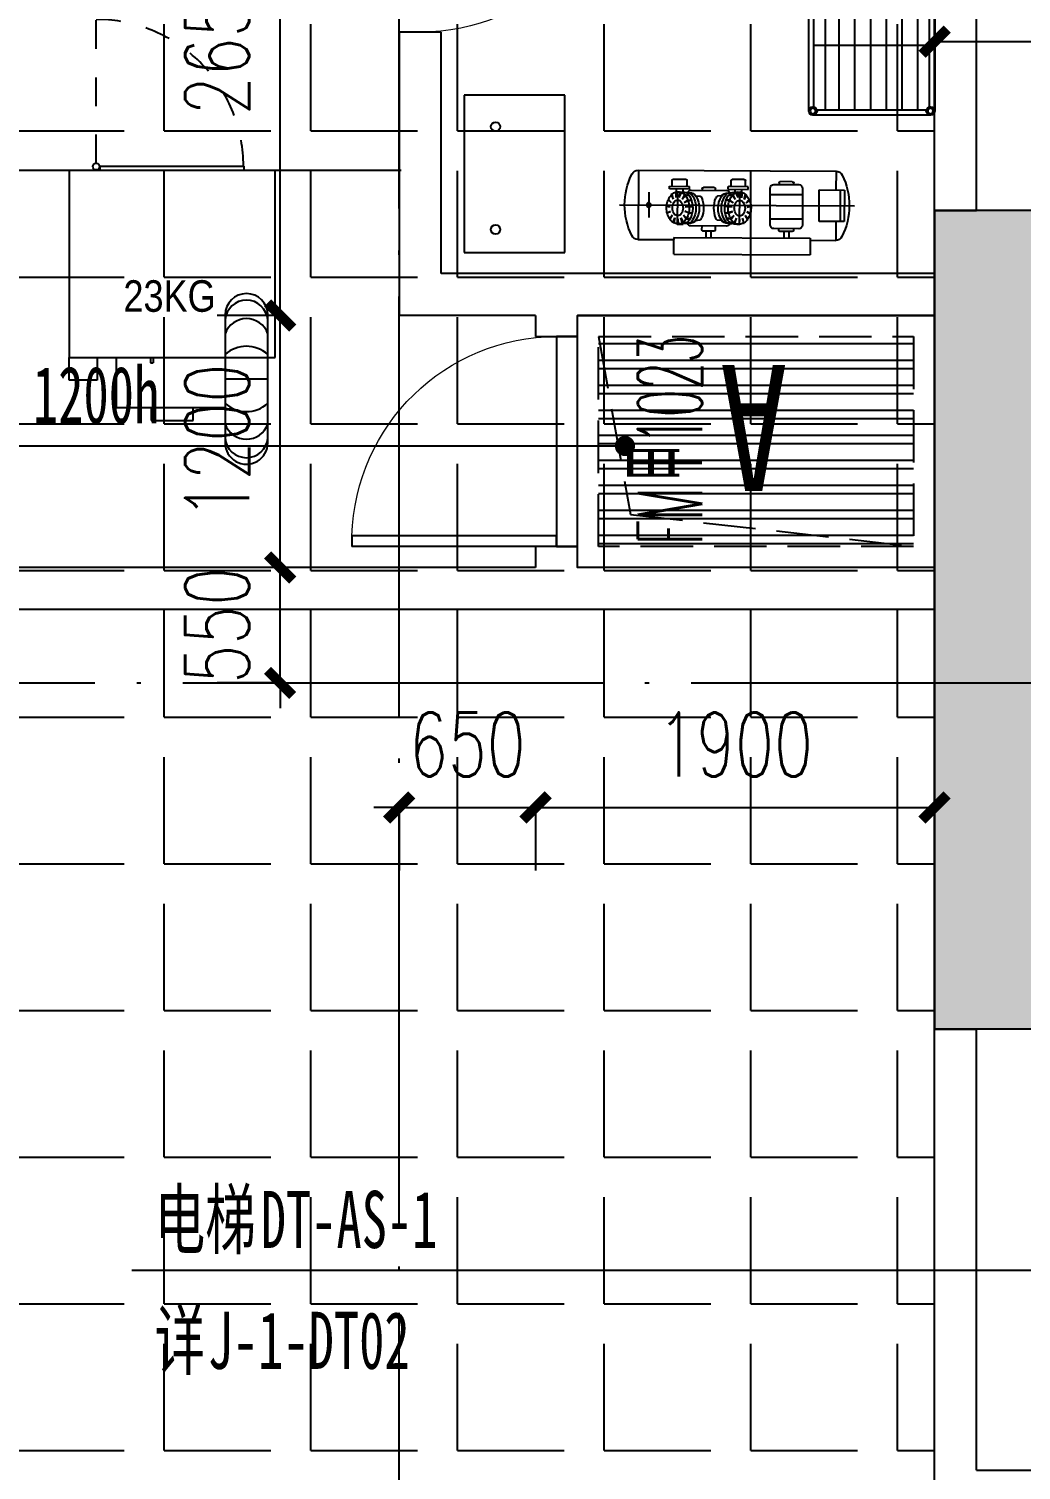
# Model space of a CAD drawing. Header units: millimetres. Extents: x 12325263 to 13848842, y -1463133 to 573208.
# Drawn here: x 12582833 to 12587559, y -864837 to -857971 of the extents above; entities that cross this region are included whole.
import ezdxf
from ezdxf.xclip import XClip

# ---------------------------------------------------------------- set-up
doc = ezdxf.new("R2010")
doc.units = ezdxf.units.MM
doc.header["$LTSCALE"] = 1000
doc.header["$XCLIPFRAME"] = 0
doc.linetypes.add('DASH', pattern=[0.35, 0.25, -0.1])
doc.linetypes.add('DOTE', pattern=[2.42, 2, -0.2, 0.02, -0.2])
for name, color, linetype in [('A-ANNO-DIMS', 83, 'Continuous'), ('A-ANNO-IDEN', 2, 'Continuous'), ('A-ANNO-TEXT', 7, 'Continuous'), ('A-AXIS', 16, 'DOTE'), ('A-WALL', 5, 'Continuous'), ('A-WALL-PATT', 8, 'Continuous'), ('AXIS', 3, 'Continuous'), ('DOOR_FIRE', 1, 'Continuous'), ('DOOR_FIRE_TEXT', 7, 'Continuous'), ('fur202301', 252, 'Continuous'), ('J-集水井', 40, 'Continuous'), ('PUB_DIM', 83, 'Continuous'), ('PUB_TEXT', 7, 'Continuous'), ('WALL', 5, 'Continuous'), ('WALL-SHATCH', 8, 'Continuous'), ('建筑-楼板开洞', 251, 'Continuous'), ('水沟+分水线', 133, 'Continuous')]:
    doc.layers.add(name, color=color, linetype=linetype)
doc.styles.add('-黑体', font='simhei.ttf')
doc.styles.add('_TCH_DIM_T3', font='SIMPLEX.shx', dxfattribs={"width": 0.705882, "bigfont": 'GBCBIG.shx'})
doc.styles.add('_TCH_WINDOW', font='SIMPLEX', dxfattribs={"width": 0.7, "height": 3.5, "bigfont": 'GBCBIG'})
doc.styles.add('KA', font='ARIALN.TTF')
doc.styles.add('宋体', font='', dxfattribs={"width": 0.65})
doc.styles.get('宋体').set_extended_font_data('SimSun')
doc.dimstyles.new('_TCH_ARCH&&120', dxfattribs={"dimtxt": 306, "dimasz": 120, "dimexe": 300, "dimexo": 360, "dimgap": 147, "dimtad": 1, "dimdec": 0, "dimzin": 0, "dimdsep": 46, "dimtxsty": '_TCH_DIM_T3', "dimblk": 'ARCHTICK', "dimcen": 0.09, "dimclrt": 7, "dimazin": 2, "dimtfac": 1, "dimtdec": 0, "dimtix": 1, "dimtmove": 2, "dimatfit": 3, "dimfxl": 1, "dimfxlon": 1, "dimtolj": 1, "dimtzin": 0, "dimarcsym": 0})

# ---------------------------------------------------------------- blocks, each defined once
blk = doc.blocks.new('adgshg13-A$C7F010FC0')
at = {"layer": 'WALL-SHATCH'}
h = blk.add_hatch(color=256, dxfattribs=at)
h.dxf.hatch_style = 1
h.paths.add_polyline_path([(-60384.2, -16880.9), (-763.2, 197.5), (12587.6, -13153.3), (12587.6, -157996), (-162964.9, -188820.4), (-171262.4, -180522.9), (-171262.4, -31310.9), (-150707.2, -10755.7), (-131860.1, -7980.9), (-99162.4, -7980.9), (-99162.4, -4980.9), (-76620.4, -4980.9), (-70107.7, -16880.9)], flags=16)
h.paths.add_polyline_path([(-60091.2, -16380.9), (-646.9, 646.9), (12987.6, -12987.6), (12987.6, -158331.9), (-163100.6, -189250.4), (-171662.4, -180688.6), (-171662.4, -31145.2), (-150777.9, -10260.7), (-131896.7, -7480.9), (-99562.4, -7480.9), (-99562.4, -4580.9), (-76365.6, -4580.9), (-69907.5, -16380.9)])
blk = doc.blocks.new('A$C4C7A72D3')
at = {"layer": 'WALL', "color": 1}
blk.add_blockref('adgshg13-A$C7F010FC0', (210433, 205503.6), dxfattribs=at)
blk = doc.blocks.new('qlzw')
at = {"layer": 'A-AXIS'}
for p, q in [((12451166.8, 979489.8), (12451166.8, 1082089.8)), ((12411416.8, 1020789.8), (12486866.8, 1020789.8))]:
    blk.add_line(p, q, dxfattribs=at)
blk = doc.blocks.new('asdfdsfds')
at = {"layer": 'A-WALL-PATT'}
for points in [[(-17150, 27050), (-17150, 24150), (-16316.7, 24016.7), (-15900, 24150), (-15900, 27050)], [(-16316.7, 24016.7), (-17150, 24150), (-17150, 23150), (-15900, 23150), (-15900, 23750)]]:
    blk.add_hatch(color=256, dxfattribs=at).paths.add_polyline_path(points)
at = {"layer": 'A-WALL'}
for p, q in [((-17150, 27050), (-17150, 24150)), ((-15900, 27050), (-17150, 27050)), ((-17150, 24150), (-17150, 23150)), ((-15900, 23150), (-17150, 23150))]:
    blk.add_line(p, q, dxfattribs=at)
blk = doc.blocks.new('A$C0F4A4D7E')
at = {"layer": 'J-集水井', "linetype": 'DASH'}
h = blk.add_hatch(dxfattribs=at)
h.set_pattern_fill('ANSI32', color=98, scale=25, angle=495, style=0)
h.set_pattern_definition([(180, (200, -200), (-2e-09, -119.0625), []), (180, (160.31, -160.31), (-2e-09, -119.0625), [])])
edge = h.paths.add_edge_path()
edge.add_line((0, 0), (1500, 0))
edge.add_line((1500, 0), (1500, 1000))
edge.add_line((1500, 1000), (0, 1000))
edge.add_line((0, 1000), (0, 0))
at = {"layer": 'J-集水井', "color": 251, "linetype": 'Continuous'}
blk.add_lwpolyline([(1600, 1100), (-100, 1100), (-100, -100), (1600, -100)], close=True, dxfattribs=at)
at = {"layer": 'J-集水井', "linetype": 'DASH'}
blk.add_lwpolyline([(1500, 1000), (0, 1000), (0, 0), (1500, 0)], close=True, dxfattribs=at)
blk.add_lwpolyline([(0, 0), (151.4, 847.2), (1500, 1000)], dxfattribs=at)
at = {"layer": 'J-集水井', "color": 7, "style": '-黑体', "width": 0.8}
blk.add_text('A', height=600, rotation=0, dxfattribs=at).set_placement((575.4, 136.1))
blk = doc.blocks.new('asdgag050_PLAN')
at = {"layer": 'fur202301', "linetype": 'Continuous'}
for p, q in [((-14.25, 22.75), (-14.25, 28.13)), ((-14.25, 12), (-14.25, 17.38)), ((-14.25, 1.25), (-14.25, 6.63)), ((-19.31, 0), (-19.31, -35.19)), ((-19.31, 0), (19.31, 0)), ((-13.5, 0.75), (13.5, 0.75)), ((-13.5, 0), (-13.5, 0.75)), ((13.5, 0), (13.5, 0.75)), ((19.31, -35.19), (19.31, 0)), ((-19.31, -35.19), (9.94, -35.19)), ((-19.31, -39.4), (-19.31, -35.19)), ((-14.08, -35.19), (-14.08, -39.4)), ((-10.48, -35.19), (-10.48, -44.59)), ((-4.06, -35.19), (-4.06, -36.19)), ((-4.06, -36.19), (-3.56, -36.19)), ((-3.56, -35.19), (-3.56, -36.19)), ((9.94, -35.19), (9.93, -44.59)), ((9.94, -35.19), (17.94, -35.19)), ((17.94, -35.19), (19.31, -35.19)), ((-14.08, -39.4), (-19.31, -39.4)), ((9.93, -44.59), (-10.48, -44.59)), ((-3.93, -44.59), (-3.93, -47)), ((3.93, -47), (3.93, -44.59)), ((-3.93, -47), (3.93, -47))]:
    blk.add_line(p, q, dxfattribs=at)
at = {"layer": 'fur202301'}
for p, q in [((9.94, -27.19), (9.94, -51.19)), ((17.94, -51.19), (17.94, -27.19)), ((9.94, -39.19), (17.94, -39.19))]:
    blk.add_line(p, q, dxfattribs=at)
at = {"layer": 'fur202301', "linetype": 'Continuous'}
blk.add_circle((-14.25, 0.63), 0.625, dxfattribs=at)
for start, end in [(80.347, 90), (60.347, 70.347), (40.347, 50.347), (20.347, 30.347), (0.347, 10.347)]:
    blk.add_arc((-14.25, 0.63), 27.63, start, end, dxfattribs=at)
at = {"layer": 'fur202301'}
for centre, radius, start, end in [((13.94, -27.19), 4, 0, 180), ((13.94, -28.42), 4.01, 4.5316, 175.4684), ((13.94, -32.12), 4.24, 19.4712, 160.5288), ((13.94, -39.06), 5.99, 48.118, 131.882), ((13.94, -39.32), 5.99, 228.118, 311.882), ((13.94, -46.26), 4.24, 199.4712, 340.5288), ((13.94, -49.96), 4.01, 184.5316, 355.4684), ((13.94, -51.19), 4, 180, 0)]:
    blk.add_arc(centre, radius, start, end, dxfattribs=at)
blk = doc.blocks.new('asdgagE4RDFC')
at = {"layer": 'fur202301'}
for p, q in [((0, 750), (0, 0)), ((480, 750), (0, 750)), ((480, 0), (480, 750)), ((0, 0), (480, 0))]:
    blk.add_line(p, q, dxfattribs=at)
for centre in [(330, 640), (330, 150)]:
    blk.add_circle(centre, 22, dxfattribs=at)
blk = doc.blocks.new('asdgag32454r')
at = {"layer": 'fur202301'}
for p, q in [((235, 235), (885, 235)), ((235, 235), (235, 165)), ((885, 165), (885, 235)), ((63.9, 165), (235, 165)), ((65, -165), (65, 165)), ((235, 155), (235, 165)), ((235, 155), (885, 155)), ((387.7, 124.3), (387.7, 155)), ((413.2, 155), (413.2, 124.3)), ((758.5, 124.3), (758.5, 155)), ((782.3, 124.3), (782.3, 155)), ((885, 155), (885, 165)), ((885, 165), (1006.1, 165)), ((1006.1, 75), (1006.1, 165)), ((230.4, 85.9), (238.5, 61.4)), ((234.2, 85.7), (230.8, 85.7)), ((238.5, 61.4), (234.2, 85.7)), ((252.9, 92.8), (252.9, -64.7)), ((252.9, 92.8), (279.2, 90.6)), ((252.9, 92.8), (253.2, 65.6)), ((253.2, 65.6), (255.4, 91.2)), ((255.4, 91.2), (279.2, 90.6)), ((275.3, 85.9), (267.9, 60.9)), ((267.9, 60.9), (279.7, 82.1)), ((275.3, 85.9), (297.5, 83.3)), ((279.7, 82.1), (297.5, 82.7)), ((485, 99.1), (315.9, 99.1)), ((338.4, 72.7), (359.1, 70.8)), ((368.9, 118), (368.9, 99.1)), ((425.6, 124.3), (375.2, 124.3)), ((431.9, 99.1), (431.9, 118)), ((462.5, 72.7), (441.7, 70.8)), ((525.5, 85.9), (503.3, 83.3)), ((521.2, 82.1), (503.3, 82.7)), ((532.9, 60.9), (521.2, 82.1)), ((547.9, 92.8), (521.6, 90.6)), ((545.4, 91.2), (521.6, 90.6)), ((525.5, 85.9), (532.9, 60.9)), ((547.6, 65.6), (545.4, 91.2)), ((547.9, 92.8), (547.6, 65.6)), ((547.9, 92.8), (547.9, -64.7)), ((570.4, 85.9), (562.3, 61.4)), ((562.3, 61.4), (566.6, 85.7)), ((566.6, 85.7), (570, 85.7)), ((693, 92.8), (693, -82.2)), ((829.5, 110.3), (710.5, 110.3)), ((735, 117.3), (735, 110.3)), ((798, 124.3), (742, 124.3)), ((805, 110.3), (805, 117.3)), ((847, -82.2), (847, 92.8)), ((1046.1, 75), (926.1, 75)), ((926.1, 75), (926.1, -75)), ((1026.1, -75), (1026.1, 75)), ((1046.1, -75), (1046.1, 75)), ((-25, 0), (1095, 0)), ((115, -60.1), (115, 60.1)), ((198, 5.8), (216.9, 9.1)), ((199, 3.8), (198.1, 5)), ((216.9, 9.1), (199, 3.8)), ((200.4, 38.3), (218.6, 30.4)), ((202.4, 39.6), (200.7, 37.8)), ((218.6, 30.4), (202.4, 39.6)), ((215.1, 67.5), (211.7, 66.9)), ((211.9, 66.7), (226.3, 48.9)), ((226.3, 48.9), (215.1, 67.5)), ((293.8, 66.7), (280, 48.2)), ((280, 48.2), (296.2, 62.6)), ((305.3, 38.3), (287.3, 29.5)), ((287.3, 29.5), (306.4, 34.7)), ((288.8, 8.1), (308.1, 7.4)), ((307.7, 5.8), (288.8, 8.1)), ((293.8, 66.7), (311.9, 64.5)), ((296.2, 62.6), (312.4, 63.9)), ((305.3, 38.3), (321.7, 37.1)), ((306.4, 34.7), (321.7, 37.1)), ((307.7, 5.8), (323.8, 6.8)), ((308.1, 7.4), (323.8, 6.8)), ((364.3, 67), (366.8, 61.1)), ((436.5, 67), (434, 61.1)), ((492.7, 7.4), (477, 6.8)), ((493.1, 5.8), (477, 6.8)), ((495.5, 38.3), (479.1, 37.1)), ((494.4, 34.7), (479.1, 37.1)), ((504.6, 62.6), (488.5, 63.9)), ((507, 66.7), (488.9, 64.5)), ((512.1, 8.1), (492.7, 7.4)), ((493.1, 5.8), (512.1, 8.1)), ((513.5, 29.5), (494.4, 34.7)), ((495.5, 38.3), (513.5, 29.5)), ((520.9, 48.2), (504.6, 62.6)), ((507, 66.7), (520.9, 48.2)), ((574.6, 48.9), (585.7, 67.5)), ((588.9, 66.7), (574.6, 48.9)), ((582.2, 30.4), (598.5, 39.6)), ((600.4, 38.3), (582.2, 30.4)), ((583.9, 9.1), (601.9, 3.8)), ((602.8, 5.8), (583.9, 9.1)), ((585.7, 67.5), (589.1, 66.9)), ((598.5, 39.6), (600.2, 37.8)), ((601.9, 3.8), (602.7, 5)), ((693, 63.5), (847, 63.5)), ((205.1, -25.4), (221.4, -11.4)), ((208.7, -26.6), (205.3, -25.4)), ((221.4, -11.4), (208.7, -26.6)), ((225.7, -51.5), (220.2, -49)), ((220.5, -49.7), (231.3, -27.5)), ((231.3, -27.5), (225.7, -51.5)), ((241.4, -63), (245, -36.4)), ((241.4, -63), (249.1, -62.4)), ((244.8, -76.2), (244.8, -62.4)), ((245, -36.4), (246.5, -61.8)), ((260, -36.6), (271.2, -59.4)), ((264.3, -63), (260, -36.6)), ((264.3, -63), (290.3, -59.4)), ((271.2, -59.4), (290.3, -59.4)), ((273.8, -28.1), (288.1, -46)), ((285.3, -49.7), (273.8, -28.1)), ((276.3, -76.2), (276.3, -62.4)), ((284, -12.2), (302.2, -21.1)), ((300.6, -25.4), (284, -12.2)), ((285.3, -49.7), (306, -47.2)), ((288.1, -46), (306, -47.2)), ((300.6, -25.4), (317.5, -24.1)), ((302.2, -21.1), (317.5, -23.5)), ((338.4, -44.7), (359.1, -42.8)), ((364.3, -39), (366.8, -33.1)), ((436.5, -39), (434, -33.1)), ((462.5, -44.7), (441.7, -42.8)), ((498.6, -21.1), (483.4, -23.5)), ((500.2, -25.4), (483.4, -24.1)), ((512.7, -46), (494.8, -47.2)), ((515.5, -49.7), (494.8, -47.2)), ((516.8, -12.2), (498.6, -21.1)), ((500.2, -25.4), (516.8, -12.2)), ((536.5, -63), (510.5, -59.4)), ((529.7, -59.4), (510.5, -59.4)), ((527, -28.1), (512.7, -46)), ((515.5, -49.7), (527, -28.1)), ((524.6, -76.2), (524.6, -62.4)), ((540.8, -36.6), (529.7, -59.4)), ((536.5, -63), (540.8, -36.6)), ((559.4, -63), (551.7, -62.4)), ((555.8, -36.4), (554.3, -61.8)), ((559.4, -63), (555.8, -36.4)), ((556.1, -76.2), (556.1, -62.4)), ((569.5, -27.5), (575.1, -51.5)), ((580.3, -49.7), (569.5, -27.5)), ((575.1, -51.5), (580.6, -49)), ((579.4, -11.4), (592.1, -26.6)), ((595.7, -25.4), (579.4, -11.4)), ((592.1, -26.6), (595.5, -25.4)), ((693, -52.7), (847, -52.7)), ((213.3, -76.2), (213.3, -88.8)), ((307.8, -76.2), (213.3, -76.2)), ((213.3, -88.8), (307.8, -88.8)), ((225.9, -93.3), (225.9, -117.2)), ((232.2, -123.5), (288.9, -123.5)), ((295.2, -117.2), (295.2, -93.3)), ((307.8, -76.2), (307.8, -88.8)), ((315.9, -71), (485, -71)), ((368.9, -77.3), (368.9, -71)), ((425.6, -83.6), (375.2, -83.6)), ((431.9, -71), (431.9, -77.3)), ((493.1, -76.2), (587.6, -76.2)), ((493.1, -76.2), (493.1, -88.8)), ((587.6, -88.8), (493.1, -88.8)), ((505.7, -117.2), (505.7, -93.3)), ((568.7, -123.5), (512, -123.5)), ((575, -93.3), (575, -117.2)), ((587.6, -76.2), (587.6, -88.8)), ((710.5, -99.7), (829.5, -99.7)), ((735, -106.7), (735, -99.7)), ((798, -113.7), (742, -113.7)), ((805, -99.7), (805, -106.7)), ((926.1, -75), (1046.1, -75)), ((1006.1, -165), (1006.1, -75)), ((63.9, -165), (1006.1, -165))]:
    blk.add_line(p, q, dxfattribs=at)
at = {"layer": 'fur202301', "color": 2}
blk.add_circle((115, 0), 10, dxfattribs=at)
at = {"layer": 'fur202301'}
for centre, radius, start, end in [((330, 0), 330, 153.6122, 206.3878), ((63.9, 132), 33, 90, 153.6122), ((244.5, 14), 131.1, 334.51109, 334.51109), ((556.3, 14), 131.1, 205.48891, 205.48891), ((1006.1, 132), 33, 26.3878, 90), ((740, 0), 330, 333.6122, 26.3878), ((252.6, 43.7), 44.4, 118.80008, 147.66487), ((267.8, -5.2), 96.9, 98.84491, 110.28395), ((258.8, 54.5), 35.5, 62.28936, 93.34541), ((275.2, 51.1), 39.4, 32.7559, 100.9438), ((250.4, 40.9), 50.5, 30.75464, 54.63422), ((295.9, 57.3), 31.3, 25.82349, 102.21749), ((315.9, 83.3), 15.8, 90, 161.934), ((313.1, 56.9), 29.5, 25.15885, 99.36359), ((207.8, 14), 116.2, 329.8225, 30.1775), ((229, 14), 110.8, 329.07478, 30.92522), ((250, 14), 105.5, 328.29004, 31.70996), ((358.5, 64.5), 6.3, 23.27931, 84.68091), ((375.2, 118), 6.3, 90, 180), ((425.6, 118), 6.3, 0, 90), ((442.3, 64.5), 6.3, 95.31909, 156.72069), ((550.8, 14), 105.5, 148.29004, 211.70996), ((487.7, 56.9), 29.5, 80.63641, 154.84115), ((571.8, 14), 110.8, 149.07478, 210.92522), ((504.9, 57.3), 31.3, 77.78251, 154.17651), ((593, 14), 116.2, 149.8225, 210.1775), ((485, 83.3), 15.8, 18.066, 90), ((525.6, 51.1), 39.4, 79.0562, 147.2441), ((550.4, 40.9), 50.5, 125.36578, 149.24536), ((542, 54.5), 35.5, 86.65459, 117.71064), ((533, -5.2), 96.9, 69.71605, 81.15509), ((548.2, 43.7), 44.4, 32.33513, 61.19992), ((710.5, 92.8), 17.5, 90, 180), ((742, 117.3), 7, 90, 180), ((798, 117.3), 7, 0, 90), ((829.5, 92.8), 17.5, 0, 90), ((378.9, 6.8), 179.9, 170.29651, 180.9724), ((277.1, 8.6), 77.4, 184.02913, 204.5249), ((281.2, 19.5), 81.3, 146.43531, 165.70426), ((277.3, 14), 49.9, 145.33734, 179.75559), ((277.5, 14), 50.2, 179.75559, 214.33064), ((252.9, 30.9), 20.3, 90, 145.33734), ((252.9, 30.9), 20.3, 34.66266, 90), ((228.5, 14), 49.9, 0.24441, 34.66266), ((228.2, 14), 50.2, 325.66936, 0.24441), ((191.3, 9.6), 117.5, 14.13728, 26.80999), ((201.9, 13.5), 106.1, 340.95681, 355.81894), ((54.3, 5.3), 253.8, 0.46884, 6.65), ((244.5, 14), 131.1, 338.9303, 21.0697), ((556.3, 14), 131.1, 158.9303, 201.0697), ((746.5, 5.3), 253.8, 173.35, 179.53116), ((598.9, 13.5), 106.1, 184.18106, 199.04319), ((609.5, 9.6), 117.5, 153.19001, 165.86272), ((572.4, 14), 49.9, 145.33734, 179.75559), ((572.6, 14), 50.2, 179.75559, 214.33064), ((547.9, 30.9), 20.3, 90, 145.33734), ((547.9, 30.9), 20.3, 34.66266, 90), ((523.5, 14), 49.9, 0.24441, 34.66266), ((523.3, 14), 50.2, 325.66936, 0.24441), ((519.6, 19.5), 81.3, 14.29574, 33.56469), ((523.8, 8.6), 77.4, 335.4751, 355.97087), ((422, 6.8), 179.9, 359.0276, 9.70349), ((257.7, -8.7), 52.1, 200.03267, 226.60755), ((251.2, -27.7), 34.8, 222.91739, 253.65506), ((252.9, -2.8), 20.3, 214.33064, 270), ((255.2, -31.2), 31.8, 254.11745, 285.88255), ((252.9, -2.8), 20.3, 270, 325.66936), ((275.2, -23.1), 39.4, 259.0562, 327.2441), ((254.5, -20.3), 42.5, 293.14044, 316.29165), ((251, -10.9), 51.1, 316.56734, 343.52307), ((295.9, -29.3), 31.3, 257.78251, 334.17651), ((315.9, -55.3), 15.8, 198.066, 270), ((313.1, -28.9), 29.5, 260.63641, 334.84115), ((358.5, -36.5), 6.3, 275.31909, 336.72069), ((442.3, -36.5), 6.3, 203.27931, 264.68091), ((487.7, -28.9), 29.5, 205.15885, 279.36359), ((504.9, -29.3), 31.3, 205.82349, 282.21749), ((485, -55.3), 15.8, 270, 341.934), ((525.6, -23.1), 39.4, 212.7559, 280.9438), ((549.8, -10.9), 51.1, 196.47693, 223.43266), ((546.3, -20.3), 42.5, 223.70835, 246.85956), ((547.9, -2.8), 20.3, 214.33064, 270), ((545.6, -31.2), 31.8, 254.11745, 285.88255), ((547.9, -2.8), 20.3, 270, 325.66936), ((549.6, -27.7), 34.8, 286.34494, 317.08261), ((543.1, -8.7), 52.1, 313.39245, 339.96733), ((221.4, -93.3), 4.41, 0, 90), ((232.2, -117.2), 6.3, 180, 270), ((288.9, -117.2), 6.3, 270, 0), ((299.6, -93.3), 4.41, 90, 180), ((375.2, -77.3), 6.3, 180, 270), ((425.6, -77.3), 6.3, 270, 0), ((501.2, -93.3), 4.41, 0, 90), ((512, -117.2), 6.3, 180, 270), ((568.7, -117.2), 6.3, 270, 0), ((579.4, -93.3), 4.41, 90, 180), ((710.5, -82.2), 17.5, 180, 270), ((742, -106.7), 7, 180, 270), ((798, -106.7), 7, 270, 0), ((829.5, -82.2), 17.5, 270, 0), ((63.9, -132), 33, 206.3878, 270), ((1006.1, -132), 33, 270, 333.6122)]:
    blk.add_arc(centre, radius, start, end, dxfattribs=at)
blk = doc.blocks.new('*U1437')
at = {"layer": 'fur202301'}
for p, q in [((82670.7, 119135.1, 0), (81222, 119135.1, 0)), ((81202, 119115.1, 0), (81202, 118555.1, 0)), ((81227, 119095.7, 0), (81227, 118574.5, 0)), ((82651.3, 119110.1, 0), (81241.3, 119110.1, 0)), ((82665.7, 119055.1, 0), (81241.3, 119055.1, 0)), ((81499, 119110.1, 0), (81499, 118560.1, 0)), ((81790.5, 119110.1, 0), (81790.5, 118560.1, 0)), ((82065.6, 119110.1, 0), (82065.6, 118560.1, 0)), ((82357.6, 119110.1, 0), (82357.6, 118560.1, 0)), ((82665.7, 119095.7, 0), (82665.7, 118574.6, 0)), ((82690.7, 118555.1, 0), (82690.7, 119115.1, 0)), ((82665.7, 118989.6, 0), (81227, 118989.6, 0)), ((82665.7, 118914.6, 0), (81227, 118914.6, 0)), ((82665.7, 118839.6, 0), (81227, 118839.6, 0)), ((82665.7, 118764.6, 0), (81227, 118764.6, 0)), ((82665.7, 118689.6, 0), (81227, 118689.6, 0)), ((82665.7, 118614.6, 0), (81227, 118614.6, 0)), ((81222, 118535.1, 0), (82670.7, 118535.1, 0)), ((82651.3, 118560.1, 0), (81241.3, 118560.1, 0))]:
    blk.add_line(p, q, dxfattribs=at)
for centre in [(81222, 119115.1, 0), (82670.7, 119115.1, 0), (81222, 118555.1, 0), (82670.7, 118555.1, 0)]:
    blk.add_circle(centre, 13, dxfattribs=at)
for centre, start, end in [((81222, 119115.1, 0), 179.99981, 89.99981), ((81222, 119115.1, 0), 89.99981, 179.99981), ((82670.7, 119115.1, 0), 89.99981, 359.99981), ((82670.7, 119115.1, 0), 359.99981, 89.99981), ((81222, 118555.1, 0), 269.99981, 179.99981), ((82670.7, 118555.1, 0), 359.99981, 269.99981), ((81222, 118555.1, 0), 179.99981, 269.99981), ((82670.7, 118555.1, 0), 269.99981, 359.99981)]:
    blk.add_arc(centre, 20, start, end, dxfattribs=at)
blk = doc.blocks.new('sdfgsdffhg')
at = {"layer": 'fur202301'}
blk.add_line((371.4, 15413.3, 0), (3522.2, 15413.3, 0), dxfattribs=at)
at = {"layer": 'fur202301', "extrusion": (5.73648e-05, 0.000213922, 1), "xscale": -1, "rotation": 89.99999924214106}
blk.add_blockref('*U1437', (124598.5, 98365.1, 3.8), dxfattribs=at)
at = {"layer": 'fur202301', "xscale": 25.39285714272412, "yscale": 25.39285714272412, "zscale": 25.39285714272412, "rotation": 359.9940962640026}
blk.add_blockref('asdgag050_PLAN', (2431.8, 15413.4, 0), dxfattribs=at)
at = {"layer": 'fur202301', "rotation": 180}
blk.add_blockref('asdgagE4RDFC', (4302.2, 15770), dxfattribs=at)
at = {"layer": 'fur202301', "xscale": -1, "rotation": 179.7237185529955}
blk.add_blockref('asdgag32454r', (4586.9, 15247.9), dxfattribs=at)
at = {"layer": 'fur202301', "style": 'KA'}
blk.add_text('23KG', height=150, rotation=0.0059, dxfattribs=at).set_placement((2199.7, 14738.1, 0))
blk = doc.blocks.new('_ArchTick')
at = {"color": 0, "linetype": 'ByBlock', "const_width": 0.4}
blk.add_lwpolyline([(-0.5, -0.5), (0.5, 0.5)], dxfattribs=at)
blk = doc.blocks.new('*D4183')
at = {"layer": 'A-ANNO-DIMS', "color": 0, "lineweight": -2, "transparency": 16777216}
for p, q in [((12584029.9, -860536.8), (12584029.9, -860416.8)), ((12584030.9, -860536.8), (12583729.9, -860536.8)), ((12584029.9, -861086.8), (12584029.9, -860536.8)), ((12584030.9, -861086.8), (12583729.9, -861086.8)), ((12584029.9, -861086.8), (12584029.9, -861206.8))]:
    blk.add_line(p, q, dxfattribs=at)
at = {"layer": 'Defpoints', "color": 0, "transparency": 16777216}
for p in [(12584029.9, -860536.8), (12585796.7, -860536.8), (12585796.7, -861086.8)]:
    blk.add_point(p, dxfattribs=at)
at = {"layer": 'A-ANNO-DIMS', "color": 0, "lineweight": -2, "transparency": 16777216, "xscale": 120, "yscale": 120, "zscale": 120}
for p, rotation in [((12584029.9, -860536.8), 269.999426573288), ((12584029.9, -861086.8), 89.99942657328796)]:
    blk.add_blockref('_ArchTick', p, dxfattribs=dict(at, rotation=rotation))
at = {"layer": 'A-ANNO-DIMS', "color": 7, "transparency": 16777216, "insert": (12583729.9, -860811.8), "char_height": 306, "attachment_point": 5, "rotation": 89.99943, "style": '_TCH_DIM_T3'}
blk.add_mtext('\\A1;550', dxfattribs=at)
blk = doc.blocks.new('*D4184')
at = {"layer": 'A-ANNO-DIMS', "color": 0, "lineweight": -2, "transparency": 16777216}
for p, q in [((12584031, -859336.8), (12583730, -859336.8)), ((12584029.9, -860536.8), (12584030, -859336.8)), ((12584030.9, -860536.8), (12583729.9, -860536.8))]:
    blk.add_line(p, q, dxfattribs=at)
at = {"layer": 'Defpoints', "color": 0, "transparency": 16777216}
for p in [(12584030, -859336.8), (12585796.7, -859336.8), (12585796.7, -860536.8)]:
    blk.add_point(p, dxfattribs=at)
at = {"layer": 'A-ANNO-DIMS', "color": 0, "lineweight": -2, "transparency": 16777216, "xscale": 120, "yscale": 120, "zscale": 120}
for p, rotation in [((12584030, -859336.8), 89.99942657331042), ((12584029.9, -860536.8), 269.9994265733104)]:
    blk.add_blockref('_ArchTick', p, dxfattribs=dict(at, rotation=rotation))
at = {"layer": 'A-ANNO-DIMS', "color": 7, "transparency": 16777216, "insert": (12583730, -859936.8), "char_height": 306, "attachment_point": 5, "rotation": 89.99943, "style": '_TCH_DIM_T3'}
blk.add_mtext('\\A1;1200', dxfattribs=at)
blk = doc.blocks.new('*D4185')
at = {"layer": 'A-ANNO-DIMS', "color": 0, "lineweight": -2, "transparency": 16777216}
for p, q in [((12584031, -856686.8), (12583730, -856686.8)), ((12584030, -859336.8), (12584030, -856686.8)), ((12584031, -859336.8), (12583730, -859336.8))]:
    blk.add_line(p, q, dxfattribs=at)
at = {"layer": 'Defpoints', "color": 0, "transparency": 16777216}
for p in [(12584030, -856686.8), (12585796.7, -856686.8), (12585796.7, -859336.8)]:
    blk.add_point(p, dxfattribs=at)
at = {"layer": 'A-ANNO-DIMS', "color": 0, "lineweight": -2, "transparency": 16777216, "xscale": 120, "yscale": 120, "zscale": 120}
for p, rotation in [((12584030, -856686.8), 89.99942657324021), ((12584030, -859336.8), 269.9994265732402)]:
    blk.add_blockref('_ArchTick', p, dxfattribs=dict(at, rotation=rotation))
at = {"layer": 'A-ANNO-DIMS', "color": 7, "transparency": 16777216, "insert": (12583730, -858011.8), "char_height": 306, "attachment_point": 5, "rotation": 89.99943, "style": '_TCH_DIM_T3'}
blk.add_mtext('\\A1;2650', dxfattribs=at)
blk = doc.blocks.new('*D4363')
at = {"layer": 'A-ANNO-DIMS', "color": 0, "lineweight": -2, "transparency": 16777216}
for p, q in [((12584596.8, -861680), (12584476.8, -861680)), ((12584596.8, -861679), (12584596.8, -861980)), ((12584596.8, -861680), (12585246.8, -861680)), ((12585246.8, -861679), (12585246.8, -861980)), ((12585246.8, -861680), (12585366.8, -861680))]:
    blk.add_line(p, q, dxfattribs=at)
at = {"layer": 'Defpoints', "color": 0, "transparency": 16777216}
for p in [(12584596.8, -860536.8), (12585246.8, -860536.8), (12585246.8, -861680)]:
    blk.add_point(p, dxfattribs=at)
at = {"layer": 'A-ANNO-DIMS', "color": 0, "lineweight": -2, "transparency": 16777216, "xscale": 120, "yscale": 120, "zscale": 120}
blk.add_blockref('_ArchTick', (12584596.8, -861680), dxfattribs=at)
at = {"layer": 'A-ANNO-DIMS', "color": 0, "lineweight": -2, "transparency": 16777216, "xscale": 120, "yscale": 120, "zscale": 120, "rotation": 180}
blk.add_blockref('_ArchTick', (12585246.8, -861680), dxfattribs=at)
at = {"layer": 'A-ANNO-DIMS', "color": 7, "transparency": 16777216, "insert": (12584921.8, -861380), "char_height": 306, "attachment_point": 5, "style": '_TCH_DIM_T3'}
blk.add_mtext('\\A1;650', dxfattribs=at)
blk = doc.blocks.new('*D4364')
at = {"layer": 'A-ANNO-DIMS', "color": 0, "lineweight": -2, "transparency": 16777216}
for p, q in [((12585246.8, -861679), (12585246.8, -861980)), ((12585246.8, -861680), (12587146.8, -861680)), ((12587146.8, -861679), (12587146.8, -861980))]:
    blk.add_line(p, q, dxfattribs=at)
at = {"layer": 'Defpoints', "color": 0, "transparency": 16777216}
for p in [(12585246.8, -860536.8), (12587146.8, -860536.8), (12587146.8, -861680)]:
    blk.add_point(p, dxfattribs=at)
at = {"layer": 'A-ANNO-DIMS', "color": 0, "lineweight": -2, "transparency": 16777216, "xscale": 120, "yscale": 120, "zscale": 120, "rotation": 180}
blk.add_blockref('_ArchTick', (12585246.8, -861680), dxfattribs=at)
at = {"layer": 'A-ANNO-DIMS', "color": 0, "lineweight": -2, "transparency": 16777216, "xscale": 120, "yscale": 120, "zscale": 120}
blk.add_blockref('_ArchTick', (12587146.8, -861680), dxfattribs=at)
at = {"layer": 'A-ANNO-DIMS', "color": 7, "transparency": 16777216, "insert": (12586196.8, -861380), "char_height": 306, "attachment_point": 5, "style": '_TCH_DIM_T3'}
blk.add_mtext('\\A1;1900', dxfattribs=at)
blk = doc.blocks.new('*D4457')
at = {"layer": 'Defpoints', "color": 0, "transparency": 16777216}
for p in [(12588696.8, -858032), (12587146.8, -858836.8), (12588696.8, -858836.8)]:
    blk.add_point(p, dxfattribs=at)
at = {"layer": 'PUB_DIM', "color": 0, "lineweight": -2, "transparency": 16777216}
for p, q in [((12587146.8, -858033), (12587146.8, -857732)), ((12588696.8, -858033), (12588696.8, -857732)), ((12587146.8, -858032), (12588696.8, -858032))]:
    blk.add_line(p, q, dxfattribs=at)
at = {"layer": 'PUB_DIM', "color": 0, "lineweight": -2, "transparency": 16777216, "xscale": 120, "yscale": 120, "zscale": 120, "rotation": 180}
blk.add_blockref('_ArchTick', (12587146.8, -858032), dxfattribs=at)
at = {"layer": 'PUB_DIM', "color": 0, "lineweight": -2, "transparency": 16777216, "xscale": 120, "yscale": 120, "zscale": 120}
blk.add_blockref('_ArchTick', (12588696.8, -858032), dxfattribs=at)
at = {"layer": 'PUB_DIM', "color": 7, "transparency": 16777216, "insert": (12587921.8, -857732), "char_height": 306, "attachment_point": 5, "style": '_TCH_DIM_T3'}
blk.add_mtext('\\A1;1550', dxfattribs=at)
blk = doc.blocks.new('$DorLib2D$00000001')
for p, q in [((0.45, 0.975), (0.5, 0.975)), ((0.45, 0), (0.45, 0.975)), ((0.5, 0), (0.5, 0.975)), ((0.5, 0), (0.45, 0))]:
    blk.add_line(p, q)
at = {"lineweight": 13}
blk.add_arc((0.475, 0), 0.975, 91.46928, 180, dxfattribs=at)

msp = doc.modelspace()

# ---------------------------------------------------------------- block references
ref = msp.add_blockref('A$C4C7A72D3', (12385714.9, -906209.5), dxfattribs=dict(rotation=350.041249254255))
XClip(ref).set_block_clipping_path([(223442.8584877662, 85923.1187333744), (220542.7961432356, 85923.1422391906), (220542.8579492103, 89292.823275506), (211526.9150355905, 89292.8101311298), (210631.4331447985, 94392.8080583527), (206113.3685902953, 94392.8025418455), (206001.4315187763, 95030.3127344656), (204376.2826588508, 94744.9613686837), (203364.4570056833, 100506.9030052917), (197947.3947122637, 99555.7482674252), (192482.3428474721, 130679.4765393781), (190118.7804593667, 130264.4504016289), (191623.4071957469, 121695.6427078634), (177046.6486519482, 119136.2011700841), (175707.6223907359, 126760.8483765714), (173902.988371335, 128026.4039125028), (169528.3854461554, 127258.2903269802), (169070.0967394859, 129868.3614864857), (163308.2517458182, 128856.6693391807), (163766.52659606, 126246.6171700556), (159679.1795131005, 125528.9180921423), (170669.6888374612, 62935.797914044), (167222.1989369914, 62330.4650948944), (167939.7759490944, 58243.6808593175), (171386.9528796654, 58848.2912487988), (172857.0656793863, 50477.0032648193), (165962.5026008021, 49266.4230898353), (168037.7813034765, 37447.1796448426), (140649.9584970828, 32638.2390106404), (115387.9799239188, 28202.5781787895), (95598.7254695911, 140907.4332163476), (226939.476109907, 163968.8668500402), (240128.6952811591, 88852.8973128139)])

# ---------------------------------------------------------------- next in the draw order: hatches: boundary and pattern name
at = {"layer": '建筑-楼板开洞'}
h = msp.add_hatch(dxfattribs=at)
h.set_pattern_fill('ANGLE', color=256, scale=200)
h.set_pattern_definition([(0, (0, 0), (0, 698.5), [508, -190.5]), (90, (0, 0), (-698.5, 4e-14), [508, -190.5])])
h.paths.add_polyline_path([(12587146.8, -865236.8), (12587146.8, -851936.8), (12575396.8, -851936.8), (12575396.8, -855736.8), (12567496.8, -855736.8), (12567496.8, -858836.8), (12575396.8, -858836.9), (12575396.8, -865236.8)])

# ---------------------------------------------------------------- next in the draw order: linework, layer by layer
at = {"layer": 'DOOR_FIRE'}
msp.add_lwpolyline([(12585446.8, -859436.8), (12585346.8, -859436.8), (12585346.8, -860436.8), (12585446.8, -860436.8)], close=True, dxfattribs=at)
at = {"layer": '建筑-楼板开洞'}
msp.add_lwpolyline([(12587146.8, -865236.8), (12587146.8, -851936.8), (12575396.8, -851936.8), (12575396.8, -855736.8), (12567496.8, -855736.8), (12567496.8, -858836.8), (12575396.8, -858836.9), (12575396.8, -865236.8)], close=True, dxfattribs=at)

# ---------------------------------------------------------------- next in the draw order: block references
at = {"color": 2}
msp.add_blockref('qlzw', (133430, -1881876.5), dxfattribs=at)
msp.add_blockref('asdfdsfds', (12604296.8, -885886.8))
at = {"layer": '水沟+分水线', "xscale": -1, "rotation": 180}
msp.add_blockref('A$C0F4A4D7E', (12585546.8, -859436.8), dxfattribs=at)

# ---------------------------------------------------------------- next in the draw order: block references
msp.add_blockref('sdfgsdffhg', (12581083.9, -874056.8, 0))

# ---------------------------------------------------------------- next in the draw order: linework, layer by layer
at = {"layer": 'A-ANNO-IDEN'}
for p, q in [((12585685, -863886.3), (12583324, -863886.3)), ((12588396.8, -863886.3), (12585685, -863886.3))]:
    msp.add_line(p, q, dxfattribs=at)
at = {"layer": 'A-WALL'}
for p, q in [((12587346.8, -858836.8), (12587346.8, -856786.8)), ((12587146.8, -858836.8), (12587146.8, -856886.8)), ((12584796.8, -857986.8), (12584596.8, -857986.8)), ((12584596.8, -857986.8), (12584596.8, -859336.8)), ((12584796.8, -859136.8), (12584796.8, -857986.8)), ((12587146.8, -858836.8), (12587346.8, -858836.8)), ((12585346.8, -859136.8), (12584796.8, -859136.8)), ((12587146.8, -859136.8), (12585346.8, -859136.8)), ((12587146.8, -859336.8), (12587146.8, -859136.8)), ((12585246.8, -859336.8), (12584596.8, -859336.8)), ((12585246.8, -859336.8), (12585246.8, -859436.8)), ((12587146.8, -859336.8), (12585446.8, -859336.8)), ((12585446.8, -859436.8), (12585446.8, -859336.8)), ((12585246.8, -859436.8), (12585446.8, -859436.8)), ((12585446.8, -860436.8), (12585246.8, -860436.8)), ((12585246.8, -860436.8), (12585246.8, -860536.8)), ((12585446.8, -860536.8), (12585446.8, -860436.8)), ((12585246.8, -860536.8), (12577796.8, -860536.8)), ((12587146.8, -860536.8), (12585446.8, -860536.8)), ((12587146.8, -860736.8), (12587146.8, -860536.8)), ((12585346.8, -860736.8), (12577796.8, -860736.8)), ((12587146.8, -860736.8), (12585346.8, -860736.8)), ((12587146.8, -864936.8), (12587146.8, -862736.8)), ((12587146.8, -862736.8), (12587346.8, -862736.8)), ((12587346.8, -864836.8), (12587346.8, -862736.8)), ((12587346.8, -864836.8), (12589746.8, -864836.8))]:
    msp.add_line(p, q, dxfattribs=at)
at = {"layer": 'AXIS'}
for p, q in [((12585210, -859958.2), (12580470, -859958.2)), ((12585672.1, -859958.2), (12585210, -859958.2))]:
    msp.add_line(p, q, dxfattribs=at)
at = {"layer": 'AXIS', "const_width": 48}
msp.add_lwpolyline([(12585696.1, -859958.2, 1), (12585648.1, -859958.2, 1)], format="xyb", close=True, dxfattribs=at)

# ---------------------------------------------------------------- next in the draw order: block references
at = {"layer": 'DOOR_FIRE', "zscale": 200, "rotation": 90}
for p, xscale, yscale in [((12584696.8, -857486.8), 1000, -1000), ((12585346.8, -859936.8), -1000, 1000)]:
    msp.add_blockref('$DorLib2D$00000001', p, dxfattribs=dict(at, xscale=xscale, yscale=yscale))

# ---------------------------------------------------------------- next in the draw order: texts
at = {"layer": 'A-ANNO-TEXT', "style": '宋体', "width": 0.65}
for s, p in [('电梯', (12583432, -863778.3)), ('DT-AS-1', (12583937.6, -863778.3)), ('详', (12583432, -864354.3)), ('J-1-DT02', (12583684.8, -864354.3))]:
    msp.add_text(s, height=271.9, dxfattribs=at).set_placement(p)
at = {"layer": 'DOOR_FIRE_TEXT', "style": '_TCH_WINDOW'}
for s, height, width, p in [('1023', 306, 0.494118, (12586039.3, -859949.1)), ('甲', 347.2, 0.7, (12586039.3, -860126.1)), ('FM', 306, 0.494118, (12586039.3, -860428.5))]:
    msp.add_text(s, height=height, rotation=90, dxfattribs=dict(at, width=width)).set_placement(p)
at = {"layer": 'PUB_TEXT', "style": '宋体', "width": 0.65}
msp.add_text('1200h', height=271.9, dxfattribs=at).set_placement((12582852.8, -859850.2))

# ---------------------------------------------------------------- next in the draw order: dimensions: what is measured, and where the dimension line sits
at = {"layer": 'A-ANNO-DIMS'}
for p1, p2, distance, picture, middle in [((12585796.7, -859336.8), (12585796.7, -856686.8), 1766.8, '*D4185', (12583730, -858011.8)), ((12585796.7, -860536.8), (12585796.7, -859336.8), 1766.8, '*D4184', (12583730, -859936.8)), ((12585796.7, -861086.8), (12585796.7, -860536.8), 1766.8, '*D4183', (12583729.9, -860811.8)), ((12584596.8, -860536.8), (12585246.8, -860536.8), -1143.2, '*D4363', (12584921.8, -861380)), ((12585246.8, -860536.8), (12587146.8, -860536.8), -1143.2, '*D4364', (12586196.8, -861380))]:
    dim = msp.add_aligned_dim(p1=p1, p2=p2, distance=distance, dimstyle='_TCH_ARCH&&120', dxfattribs=at)
    dim.commit()
    dim.dimension.update_dxf_attribs({"geometry": picture, "text_midpoint": middle})
at = {"layer": 'PUB_DIM'}
dim = msp.add_aligned_dim(p1=(12587146.8, -858836.8), p2=(12588696.8, -858836.8), distance=804.8, dimstyle='_TCH_ARCH&&120', dxfattribs=at)
dim.commit()
dim.dimension.update_dxf_attribs({"geometry": '*D4457', "text_midpoint": (12587921.8, -857732)})

doc.saveas('drawing.dxf')
